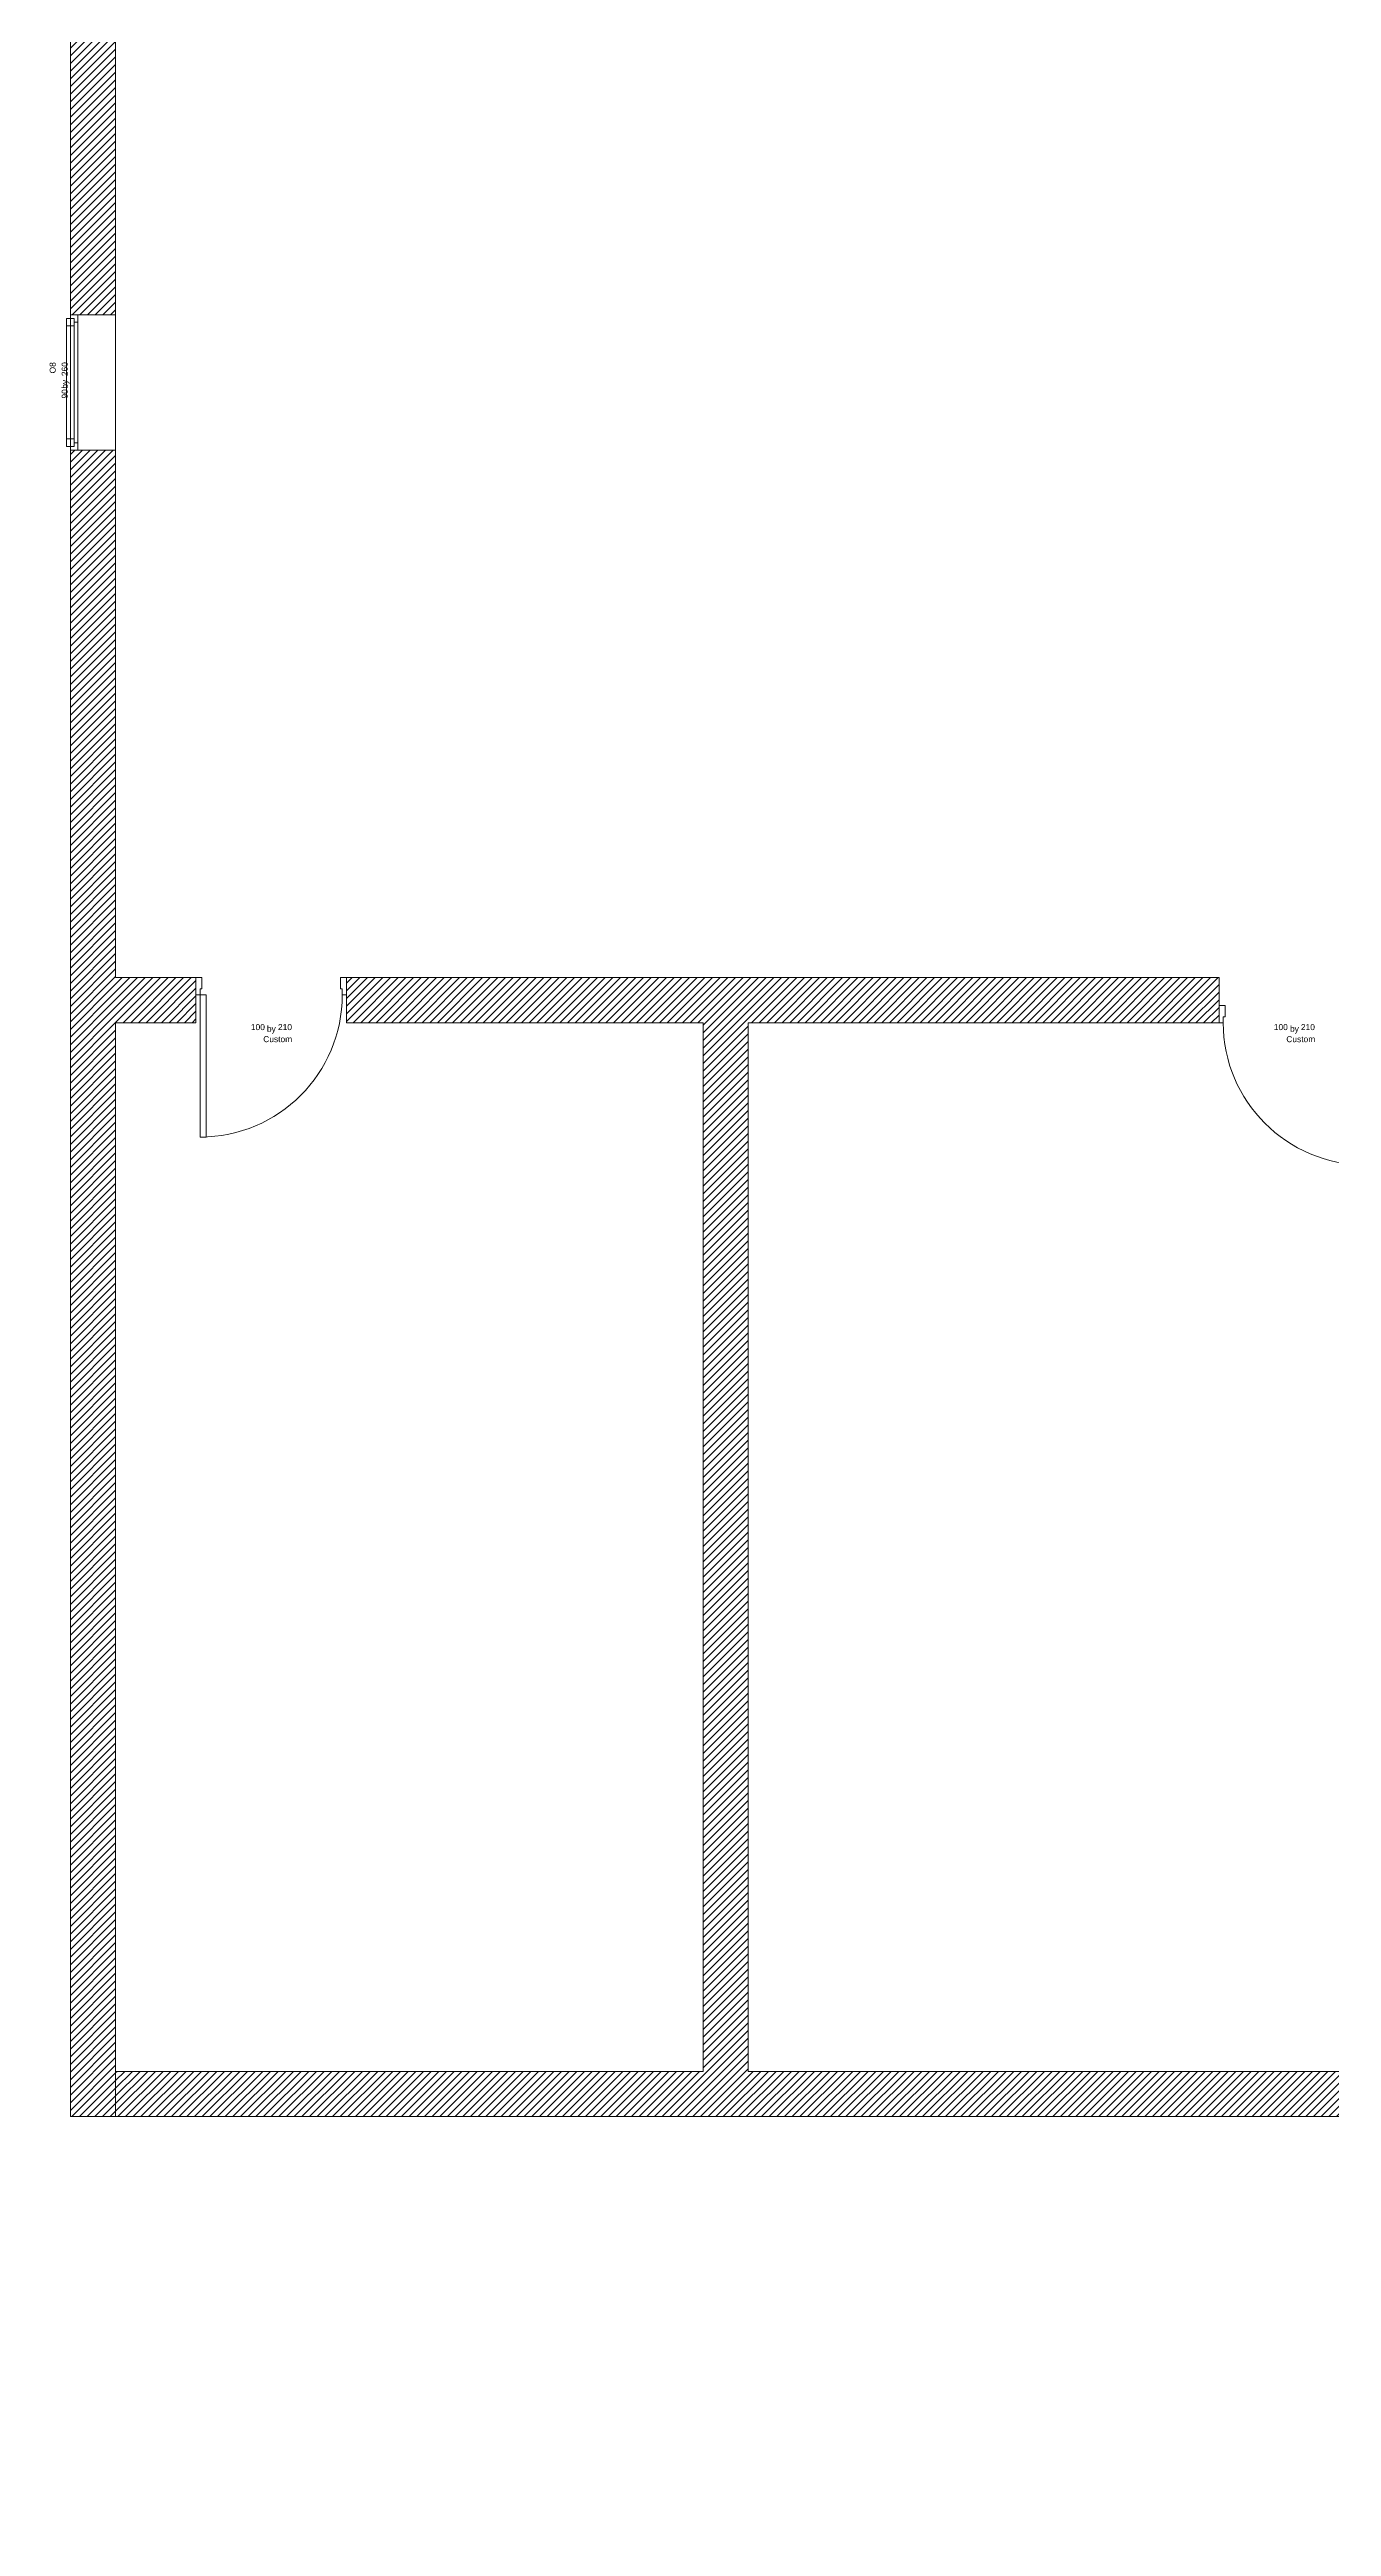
# Model space of a CAD drawing. Header units: millimetres. Extents: x -22335 to 45019, y -6963 to 26064.
# Drawn here: x -22335 to -13818, y -6834 to 9615 of the extents above; entities that cross this region are included whole.
import ezdxf
from ezdxf.enums import TextEntityAlignment as Align

# ---------------------------------------------------------------- set-up
doc = ezdxf.new("R2010")
doc.units = ezdxf.units.MM
doc.header["$MEASUREMENT"] = 0
for name, color, linetype in [('A_KONS_plosce', 7, 'Continuous'), ('A_KONS_zid zunanji', 7, 'Continuous'), ('Archicad Door Markers', 7, 'Continuous'), ('Archicad Doors', 7, 'Continuous'), ('Archicad Window Markers', 7, 'Continuous'), ('Archicad Windows', 7, 'Continuous')]:
    doc.layers.add(name, color=color, linetype=linetype)
for name, color, linetype, lineweight, true_color in [('A_KONS_plosce_Pen_No__89', 7, 'Continuous', 0, 0x71cebe), ('Archicad Doors_Pen_No__23', 7, 'Continuous', 20, 0xff6600), ('Archicad Doors_Pen_No__3', 7, 'Continuous', 13, 0xff6600), ('Archicad Windows_Pen_No__23', 7, 'Continuous', 20, 0xff6600), ('Archicad Windows_Pen_No__3', 7, 'Continuous', 13, 0xff6600)]:
    doc.layers.add(name, color=color, linetype=linetype, lineweight=lineweight, true_color=true_color)
for name, color, linetype, lineweight in [('A_KONS_zid zunanji_Pen_No__27', 7, 'Continuous', 20), ('Archicad Door Markers_Pen_No__7', 7, 'Continuous', 13), ('Archicad Doors_Pen_No__27', 7, 'Continuous', 20), ('Archicad Window Markers_Pen_No__7', 7, 'Continuous', 13), ('Archicad Windows_Pen_No__27', 7, 'Continuous', 20)]:
    doc.layers.add(name, color=color, linetype=linetype, lineweight=lineweight)
doc.styles.add('GENERATED_STYLE_1', font='arial.ttf')
pattern_1 = [(45, (0, 0), (-25.455843, 25.455843), [])]

# ---------------------------------------------------------------- blocks, each defined once
blk = doc.blocks.new('Slab_1', base_point=(-22196, -4112))
at = {"layer": 'A_KONS_plosce_Pen_No__89', "color": 123, "linetype": 'Continuous', "lineweight": 0, "true_color": 0x71cebe, "flags": 128}
blk.add_lwpolyline([(-22196, -4112), (-12447, -4112), (-12447, -184), (-3773, -184), (-3773, -4112), (6716, -4112), (6716, -1725), (9171, -1725), (9171, -6834), (44877, -6834), (44877, 969), (43547, 969), (43547, 11647), (44577, 11647), (44577, 25912), (-22196, 25912)], close=True, dxfattribs=at)
blk = doc.blocks.new('Window 27')
at = {"layer": 'Archicad Windows_Pen_No__23', "color": 30, "linetype": 'Continuous', "lineweight": 20, "true_color": 0xff6600}
for p, q in [((-450, 0), (-425, 0)), ((-425, 25), (-375, 25)), ((-425, -25), (-425, 25)), ((-425, 0), (-425, -25)), ((-375, 25), (-375, -25)), ((-375, 25), (375, 25)), ((-375, 0), (375, 0)), ((375, -25), (375, 25)), ((375, 25), (425, 25)), ((425, 25), (425, -25)), ((425, -25), (425, 0)), ((425, 0), (450, 0)), ((-400, -50), (-450, -50)), ((-425, -25), (-400, -25)), ((-375, -25), (-425, -25)), ((-400, -25), (-400, -50)), ((375, -25), (-375, -25)), ((425, -25), (375, -25)), ((400, -50), (400, -25)), ((400, -25), (425, -25)), ((450, -50), (400, -50))]:
    blk.add_line(p, q, dxfattribs=at)
at = {"layer": 'Archicad Windows_Pen_No__27', "color": 7, "linetype": 'Continuous', "lineweight": 20}
for p, q in [((-450, 0), (-450, -50)), ((-450, 0), (-450, -50)), ((450, 0), (450, -50)), ((450, 0), (450, -50)), ((-450, -50), (-450, -300)), ((450, -50), (450, -300))]:
    blk.add_line(p, q, dxfattribs=at)
at = {"layer": 'Archicad Windows_Pen_No__3', "color": 30, "linetype": 'Continuous', "lineweight": 13, "true_color": 0xff6600}
for p, q in [((-450, 0), (450, 0)), ((-375, 25), (375, 25)), ((400, -50), (-400, -50)), ((-450, -300), (450, -300))]:
    blk.add_line(p, q, dxfattribs=at)
blk = doc.blocks.new('Basic Window-Door-Skylight Marker')
at = {"layer": 'Archicad Window Markers_Pen_No__7', "color": 7, "lineweight": 13, "style": 'GENERATED_STYLE_1'}
for tag, p in [('AC_WIDO_ID', (-159, 99)), ('AC_WIDO_A_SIZE', (-159, 19)), ('GS_Separator', (-21, 8)), ('AC_WIDO_B_SIZE', (67, 19))]:
    blk.add_attdef(tag, text='', height=40, dxfattribs=at).set_placement(p, align=Align.BOTTOM_LEFT)
blk = doc.blocks.new('Wall_1', base_point=(-22196, 25912))
at = {"layer": 'A_KONS_zid zunanji', "linetype": 'Continuous', "lineweight": 0, "true_color": 0x000000}
h = blk.add_hatch(dxfattribs=at)
h.set_pattern_fill('Navadna_NF_Opeka', color=18, style=0, pattern_type=2)
h.set_pattern_definition(pattern_1)
h.paths.add_polyline_path([(-22196, 7854), (-21896, 7854), (-21896, 25612), (-22196, 25612)])
h = blk.add_hatch(dxfattribs=at)
h.set_pattern_fill('Navadna_NF_Opeka', color=18, style=0, pattern_type=2)
h.set_pattern_definition(pattern_1)
h.paths.add_polyline_path([(-22196, -4112), (-21896, -4112), (-21896, 6954), (-22196, 6954)])
at = {"layer": 'A_KONS_zid zunanji_Pen_No__27', "color": 7, "linetype": 'Continuous', "lineweight": 20}
for p, q in [((-22196, 7854), (-22146, 7854)), ((-22146, 7854), (-21896, 7854)), ((-22196, 6954), (-22146, 6954)), ((-22146, 6954), (-21896, 6954))]:
    blk.add_line(p, q, dxfattribs=at)
at = {"layer": 'A_KONS_zid zunanji_Pen_No__27', "color": 7, "linetype": 'Continuous', "lineweight": 20, "flags": 128}
for points in [[(-22196, 25912), (-22196, 7854)], [(-21896, 7854), (-21896, 11647)], [(-22196, 6954), (-22196, -4112)], [(-21896, 3452), (-21896, 6954)], [(-21896, -4112), (-21896, 3152)], [(-22196, -4112), (-21896, -4112)]]:
    blk.add_lwpolyline(points, dxfattribs=at)
at = {"layer": 'Archicad Window Markers', "color": 161, "lineweight": 13, "true_color": 0x40a5ff}
ref = blk.add_blockref('Basic Window-Door-Skylight Marker', (-21896, 7404), dxfattribs=dict(at, rotation=270))
ref.add_attrib('GS_Separator', ' by ', dxfattribs={"layer": 'Archicad Window Markers_Pen_No__7', "color": 7, "lineweight": 13, "height": 40, "rotation": 90, "style": 'GENERATED_STYLE_1'}).set_placement((-22202, 7347), align=Align.BOTTOM_LEFT)
ref.add_attrib('AC_WIDO_ID', 'O8', dxfattribs={"layer": 'Archicad Window Markers_Pen_No__7', "color": 7, "lineweight": 13, "height": 40, "rotation": 90, "style": 'GENERATED_STYLE_1'}).set_placement((-22282, 7464), align=Align.BOTTOM_LEFT)
ref.add_attrib('AC_WIDO_A_SIZE', '90', dxfattribs={"layer": 'Archicad Window Markers_Pen_No__7', "color": 7, "lineweight": 13, "height": 40, "rotation": 90, "style": 'GENERATED_STYLE_1'}).set_placement((-22202, 7297), align=Align.BOTTOM_LEFT)
ref.add_attrib('AC_WIDO_B_SIZE', '260', dxfattribs={"layer": 'Archicad Window Markers_Pen_No__7', "color": 7, "lineweight": 13, "height": 40, "rotation": 90, "style": 'GENERATED_STYLE_1'}).set_placement((-22202, 7446), align=Align.BOTTOM_LEFT)
at = {"layer": 'Archicad Windows', "color": 21, "linetype": 'Continuous', "lineweight": 0, "true_color": 0xff9955, "zscale": 1000, "rotation": 89.99999999999999}
blk.add_blockref('Window 27', (-22196, 7404), dxfattribs=at)
blk = doc.blocks.new('Wall_2', base_point=(-21896, -4112))
at = {"layer": 'A_KONS_zid zunanji', "linetype": 'Continuous', "lineweight": 0, "true_color": 0x000000}
h = blk.add_hatch(dxfattribs=at)
h.set_pattern_fill('Navadna_NF_Opeka', color=18, style=0, pattern_type=2)
h.set_pattern_definition(pattern_1)
h.paths.add_polyline_path([(-12747, -3812), (-21896, -3812), (-21896, -4112), (-12747, -4112)])
h = blk.add_hatch(dxfattribs=at)
h.set_pattern_fill('Navadna_NF_Opeka', color=18, style=0, pattern_type=2)
h.set_pattern_definition(pattern_1)
h.paths.add_polyline_path([(-12447, -3812), (-12747, -3812), (-12447, -4112)])
h = blk.add_hatch(dxfattribs=at)
h.set_pattern_fill('Navadna_NF_Opeka', color=18, style=0, pattern_type=2)
h.set_pattern_definition(pattern_1)
h.paths.add_polyline_path([(-12747, -4112), (-12447, -4112), (-12747, -3812)])
at = {"layer": 'A_KONS_zid zunanji_Pen_No__27', "color": 7, "linetype": 'Continuous', "lineweight": 20, "flags": 128}
for points in [[(-17993, -3812), (-21896, -3812)], [(-21896, -4112), (-21896, -3812)], [(-12747, -3812), (-17693, -3812)], [(-12447, -4112), (-12447, -3812)], [(-21896, -4112), (-12447, -4112)]]:
    blk.add_lwpolyline(points, dxfattribs=at)
blk = doc.blocks.new('Door 27')
at = {"layer": 'Archicad Doors_Pen_No__23', "color": 30, "linetype": 'Continuous', "lineweight": 20, "true_color": 0xff6600}
for p, q in [((-472, 0), (-500, 0)), ((-500, 0), (-500, -115)), ((-472, -40), (-472, 0)), ((500, 0), (472, 0)), ((472, 0), (472, -40)), ((500, -115), (500, 0)), ((-500, -115), (-460, -115)), ((-460, -40), (-472, -40)), ((-460, -115), (-460, -40)), ((472, -40), (460, -40)), ((460, -40), (460, -115)), ((460, -115), (500, -115))]:
    blk.add_line(p, q, dxfattribs=at)
at = {"layer": 'Archicad Doors_Pen_No__27', "color": 7, "linetype": 'Continuous', "lineweight": 20}
for p, q in [((-500, 0), (-500, 185)), ((500, 0), (500, 185)), ((-500, -115), (-500, 0)), ((-500, -115), (-500, 0)), ((500, -115), (500, 0)), ((500, -115), (500, 0))]:
    blk.add_line(p, q, dxfattribs=at)
at = {"layer": 'Archicad Doors_Pen_No__3', "color": 30, "linetype": 'Continuous', "lineweight": 13, "true_color": 0xff6600}
for p, q in [((432, 0), (432, 944)), ((432, 944), (472, 944)), ((472, 944), (472, 0)), ((472, 0), (432, 0))]:
    blk.add_line(p, q, dxfattribs=at)
blk.add_arc((472, 0), 944, 90, 180, dxfattribs=at)
blk = doc.blocks.new('Door 27_2')
at = {"layer": 'Archicad Doors_Pen_No__23', "color": 30, "linetype": 'Continuous', "lineweight": 20, "true_color": 0xff6600}
for p, q in [((-472, 0), (-500, 0)), ((-500, 0), (-500, -115)), ((-472, -40), (-472, 0)), ((500, 0), (472, 0)), ((472, 0), (472, -40)), ((500, -115), (500, 0)), ((-500, -115), (-460, -115)), ((-460, -40), (-472, -40)), ((-460, -115), (-460, -40)), ((472, -40), (460, -40)), ((460, -40), (460, -115)), ((460, -115), (500, -115))]:
    blk.add_line(p, q, dxfattribs=at)
at = {"layer": 'Archicad Doors_Pen_No__27', "color": 7, "linetype": 'Continuous', "lineweight": 20}
for p, q in [((-500, 0), (-500, -115)), ((-500, 0), (-500, -115)), ((500, 0), (500, -115)), ((500, 0), (500, -115)), ((-500, -115), (-500, -300)), ((500, -115), (500, -300))]:
    blk.add_line(p, q, dxfattribs=at)
at = {"layer": 'Archicad Doors_Pen_No__3', "color": 30, "linetype": 'Continuous', "lineweight": 13, "true_color": 0xff6600}
for p, q in [((432, 0), (432, 944)), ((432, 944), (472, 944)), ((472, 944), (472, 0)), ((472, 0), (432, 0))]:
    blk.add_line(p, q, dxfattribs=at)
blk.add_arc((472, 0), 944, 90, 180, dxfattribs=at)
blk = doc.blocks.new('Wall_4', base_point=(-12747, 3152))
at = {"layer": 'A_KONS_zid zunanji', "linetype": 'Continuous', "lineweight": 0, "true_color": 0x000000}
h = blk.add_hatch(dxfattribs=at)
h.set_pattern_fill('Navadna_NF_Opeka', color=18, style=0, pattern_type=2)
h.set_pattern_definition(pattern_1)
h.paths.add_polyline_path([(-21896, 3452), (-21896, 3152), (-21362, 3152), (-21362, 3452)])
h = blk.add_hatch(dxfattribs=at)
h.set_pattern_fill('Navadna_NF_Opeka', color=18, style=0, pattern_type=2)
h.set_pattern_definition(pattern_1)
h.paths.add_polyline_path([(-20362, 3452), (-20362, 3152), (-14565, 3152), (-14565, 3452)])
h = blk.add_hatch(dxfattribs=at)
h.set_pattern_fill('Navadna_NF_Opeka', color=18, style=0, pattern_type=2)
h.set_pattern_definition(pattern_1)
h.paths.add_polyline_path([(-13565, 3452), (-13565, 3152), (-12747, 3152), (-12747, 3452)])
at = {"layer": 'A_KONS_zid zunanji_Pen_No__27', "color": 7, "linetype": 'Continuous', "lineweight": 20}
for p, q in [((-21362, 3452), (-21362, 3337)), ((-21362, 3337), (-21362, 3152)), ((-20362, 3452), (-20362, 3337)), ((-20362, 3337), (-20362, 3152)), ((-14565, 3267), (-14565, 3452)), ((-13565, 3267), (-13565, 3452)), ((-14565, 3152), (-14565, 3267)), ((-13565, 3152), (-13565, 3267))]:
    blk.add_line(p, q, dxfattribs=at)
at = {"layer": 'A_KONS_zid zunanji_Pen_No__27', "color": 7, "linetype": 'Continuous', "lineweight": 20, "flags": 128}
for points in [[(-21362, 3452), (-21896, 3452)], [(-14565, 3452), (-20362, 3452)], [(-12747, 3452), (-13565, 3452)], [(-21896, 3152), (-21362, 3152)], [(-20362, 3152), (-17993, 3152)], [(-17693, 3152), (-14565, 3152)], [(-13565, 3152), (-12747, 3152)]]:
    blk.add_lwpolyline(points, dxfattribs=at)
at = {"layer": 'Archicad Door Markers', "color": 161, "lineweight": 13, "true_color": 0x40a5ff}
ref = blk.add_blockref('Basic Window-Door-Skylight Marker', (-20862, 3152), dxfattribs=dict(at, rotation=180))
ref.add_attrib('AC_MarkerText_1', 'Custom', dxfattribs={"layer": 'Archicad Door Markers_Pen_No__7', "color": 7, "lineweight": 13, "height": 40, "rotation": 360, "style": 'GENERATED_STYLE_1'}).set_placement((-20915, 3011), align=Align.BOTTOM_LEFT)
ref.add_attrib('GS_Separator', ' by ', dxfattribs={"layer": 'Archicad Door Markers_Pen_No__7', "color": 7, "lineweight": 13, "height": 40, "rotation": 360, "style": 'GENERATED_STYLE_1'}).set_placement((-20906, 3080), align=Align.BOTTOM_LEFT)
ref.add_attrib('AC_WIDO_A_SIZE', '100', dxfattribs={"layer": 'Archicad Door Markers_Pen_No__7', "color": 7, "lineweight": 13, "height": 40, "rotation": 360, "style": 'GENERATED_STYLE_1'}).set_placement((-20997, 3091), align=Align.BOTTOM_LEFT)
ref.add_attrib('AC_WIDO_B_SIZE', '210', dxfattribs={"layer": 'Archicad Door Markers_Pen_No__7', "color": 7, "lineweight": 13, "height": 40, "rotation": 360, "style": 'GENERATED_STYLE_1'}).set_placement((-20817, 3091), align=Align.BOTTOM_LEFT)
ref = blk.add_blockref('Basic Window-Door-Skylight Marker', (-14065, 3152), dxfattribs=dict(at, rotation=180))
ref.add_attrib('AC_MarkerText_1', 'Custom', dxfattribs={"layer": 'Archicad Door Markers_Pen_No__7', "color": 7, "lineweight": 13, "height": 40, "rotation": 360, "style": 'GENERATED_STYLE_1'}).set_placement((-14118, 3011), align=Align.BOTTOM_LEFT)
ref.add_attrib('GS_Separator', ' by ', dxfattribs={"layer": 'Archicad Door Markers_Pen_No__7', "color": 7, "lineweight": 13, "height": 40, "rotation": 360, "style": 'GENERATED_STYLE_1'}).set_placement((-14109, 3080), align=Align.BOTTOM_LEFT)
ref.add_attrib('AC_WIDO_A_SIZE', '100', dxfattribs={"layer": 'Archicad Door Markers_Pen_No__7', "color": 7, "lineweight": 13, "height": 40, "rotation": 360, "style": 'GENERATED_STYLE_1'}).set_placement((-14201, 3091), align=Align.BOTTOM_LEFT)
ref.add_attrib('AC_WIDO_B_SIZE', '210', dxfattribs={"layer": 'Archicad Door Markers_Pen_No__7', "color": 7, "lineweight": 13, "height": 40, "rotation": 360, "style": 'GENERATED_STYLE_1'}).set_placement((-14021, 3091), align=Align.BOTTOM_LEFT)
at = {"layer": 'Archicad Doors', "color": 21, "linetype": 'Continuous', "lineweight": 0, "true_color": 0xff9955, "zscale": 1000, "rotation": 180}
blk.add_blockref('Door 27', (-20862, 3337), dxfattribs=at)
at = {"layer": 'Archicad Doors', "color": 21, "linetype": 'Continuous', "lineweight": 0, "true_color": 0xff9955, "xscale": -1, "zscale": 1000, "rotation": 180}
blk.add_blockref('Door 27_2', (-14065, 3152), dxfattribs=at)
blk = doc.blocks.new('Wall_48', base_point=(-17993, -4112))
at = {"layer": 'A_KONS_zid zunanji', "linetype": 'Continuous', "lineweight": 0, "true_color": 0x000000}
h = blk.add_hatch(dxfattribs=at)
h.set_pattern_fill('Navadna_NF_Opeka', color=18, style=0, pattern_type=2)
h.set_pattern_definition(pattern_1)
h.paths.add_polyline_path([(-17693, -3812), (-17693, 3152), (-17993, 3152), (-17993, -3812)])
at = {"layer": 'A_KONS_zid zunanji_Pen_No__27', "color": 7, "linetype": 'Continuous', "lineweight": 20, "flags": 128}
for points in [[(-17993, 3152), (-17993, -3812)], [(-17693, -3812), (-17693, 3152)]]:
    blk.add_lwpolyline(points, dxfattribs=at)

msp = doc.modelspace()

# ---------------------------------------------------------------- block references
at = {"layer": 'A_KONS_plosce', "color": 123, "linetype": 'Continuous', "lineweight": 0, "true_color": 0x71cebe}
msp.add_blockref('Slab_1', (-22196, -4112), dxfattribs=at)
at = {"layer": 'A_KONS_zid zunanji', "color": 7, "lineweight": 20}
for name, p in [('Wall_1', (-22196, 25912)), ('Wall_4', (-12747, 3152)), ('Wall_48', (-17993, -4112)), ('Wall_2', (-21896, -4112))]:
    msp.add_blockref(name, p, dxfattribs=at)

doc.saveas('drawing.dxf')
